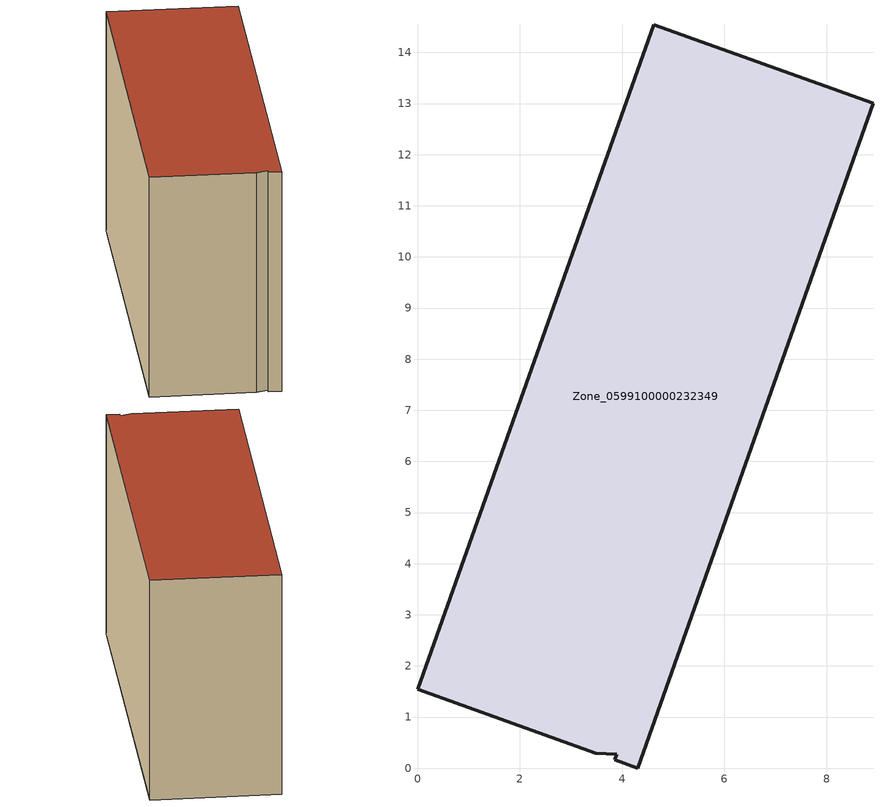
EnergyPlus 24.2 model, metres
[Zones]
Zone_0599100000232349
 floor ground (C_G): 0,1.54 4.62,14.54 8.91,13.01 4.31,0 3.86,0.16 3.9,0.27 3.49,0.29 z0.53
 wall outside (C_F): 4.62,14.54 0,1.54 3.49,0.29 3.9,0.27 3.86,0.16 4.31,0 8.91,13.01 4.62,14.54 z0.53:8.82
 roof outside (C_R): 3.9,0.27 3.86,0.16 4.31,0 8.91,13.01 4.62,14.54 0,1.54 3.49,0.29 z8.82
[BUILDING]
Pand.0599100000232349: North Axis=0; Terrain=City; Loads Convergence Tolerance Value=0.04; Temperature Convergence Tolerance Value=0.4; Solar Distribution=FullExterior; Maximum Number of Warmup Days=25; Minimum Number of Warmup Days=1
[Site:Location]
Rotterdam.The.Hague.AP_ZH_NLD Design_Conditions: Latitude=51.96; Longitude=4.45; Time Zone=1; Elevation=-4.5
[SITE:GROUNDTEMPERATURE:BUILDINGSURFACE]
18, 18, 18, 18, 18, 18, 18, 18, 18, 18, 18, 18
[MATERIAL] Thermal Absorptance=0.9; Solar Absorptance=0.7; Visible Absorptance=0.7
Name | Roughness | Thickness | Conductivity | Density | Specific Heat
G.TI.1965-1974 | MediumSmooth | 0.15 | 0.882353 | 540 | 1210
F.TI.1965-1974 | Rough | 0.3 | 0.697674 | 1920 | 840
R.TI.1965-1974 | MediumRough | 0.2 | 0.232558 | 1500 | 1000
[CONSTRUCTION]
C_G: G.TI.1965-1974
C_F: F.TI.1965-1974
C_R: R.TI.1965-1974
[ZONE]
Zone_0599100000232349: Type=1; Multiplier=1; Ceiling Height=Autocalculate; Volume=Autocalculate; Floor Area=autocalculate; Part of Total Floor Area=Yes
[ZONEINFILTRATION:DESIGNFLOWRATE]
Infil_Zone_0599100000232349: Zone or ZoneList or Space or SpaceList=Zone_0599100000232349; Schedule=AlwaysOn; Design Flow Rate Calculation Method=Flow/Area; Flow Rate per Floor Area=0.003; Constant Term Coefficient=1; Temperature Term Coefficient=0; Velocity Term Coefficient=0; Velocity Squared Term Coefficient=0
[HVACTEMPLATE:ZONE:IDEALLOADSAIRSYSTEM]
Zone_0599100000232349: Maximum Heating Supply Air Temperature=50; Minimum Cooling Supply Air Temperature=13; Maximum Heating Supply Air Humidity Ratio=0.0156; Minimum Cooling Supply Air Humidity Ratio=0.0077; Heating Limit=NoLimit; Cooling Limit=NoLimit; Dehumidification Control Type=ConstantSensibleHeatRatio; Cooling Sensible Heat Ratio=0.7; Dehumidification Setpoint=60; Humidification Control Type=None; Humidification Setpoint=30; Outdoor Air Method=None; Outdoor Air Flow Rate per Person=0.00944; Outdoor Air Flow Rate per Zone Floor Area=0; Outdoor Air Flow Rate per Zone=0; Demand Controlled Ventilation Type=None; Outdoor Air Economizer Type=NoEconomizer; Heat Recovery Type=None; Sensible Heat Recovery Effectiveness=0.7; Latent Heat Recovery Effectiveness=0.65
[ZONECONTROL:THERMOSTAT]
ThermostatControl_Zone_0599100000232349: Zone or ZoneList=Zone_0599100000232349; Control Type Schedule=DualSetpointControlType; Control 1=Thermostat_Zone_0599100000232349; Temperature Difference Between Cutout And Setpoint=0
[THERMOSTATSETPOINT:DUALSETPOINT]
Thermostat_Zone_0599100000232349: Heating Setpoint Temperature Schedule=HeatingSetpoint_Zone_0599100000232349; Cooling Setpoint Temperature Schedule=CoolingSetpoint_Zone_0599100000232349
[SCHEDULE:COMPACT]
HeatingSetpoint_Zone_0599100000232349: Through: 12/31, For: AllDays, Until: 24:00, 21
CoolingSetpoint_Zone_0599100000232349: Through: 12/31, For: AllDays, Until: 24:00, 24
DualSetpointControlType: Through: 12/31, For: AllDays, Until: 24:00, 4
AlwaysOn: Through: 12/31, For: AllDays, Until: 24:00, 1
